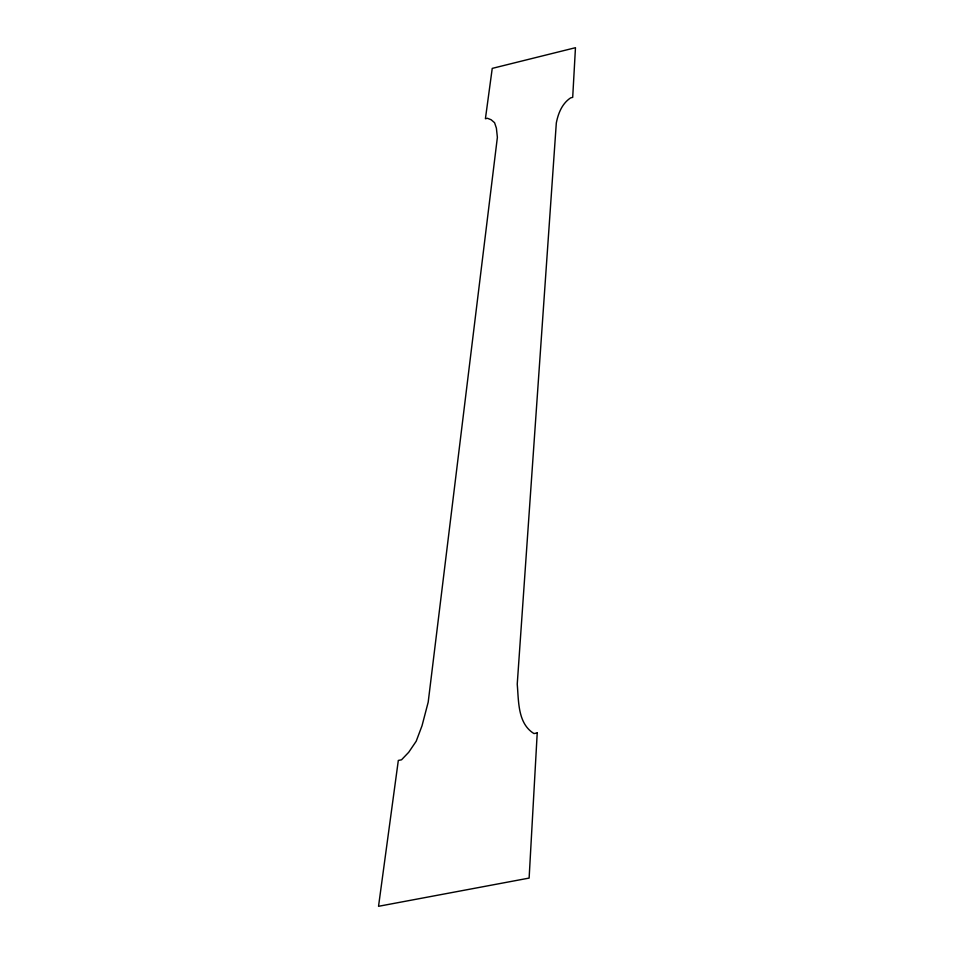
<?xml version="1.0" encoding="UTF-8"?>
<svg xmlns="http://www.w3.org/2000/svg" width="954" height="954" viewBox="0 0 954 954"><rect width="100%" height="100%" fill="white"/><g stroke="black" fill="none" stroke-linecap="round" stroke-linejoin="round"><path stroke-width="1.43" d="M537.221 732.934L529.124 878.085L378.535 906.3L398.319 760.445L401.527 759.801L408.706 752.289L416.194 741.246L422.038 725.708L428.191 702.168L497.38 137.34L496.39 128.134L494.577 122.708L491.119 119.739L487.411 118.26L485.407 118.749L492.24 68.39L575.465 47.7L572.698 97.368L570.659 97.857C562.121 103.485 558.209 113.287 556.313 122.994L517.235 684.173C518.761 701.166 517.533 723.418 533.966 733.566L537.221 732.934"/></g></svg>
